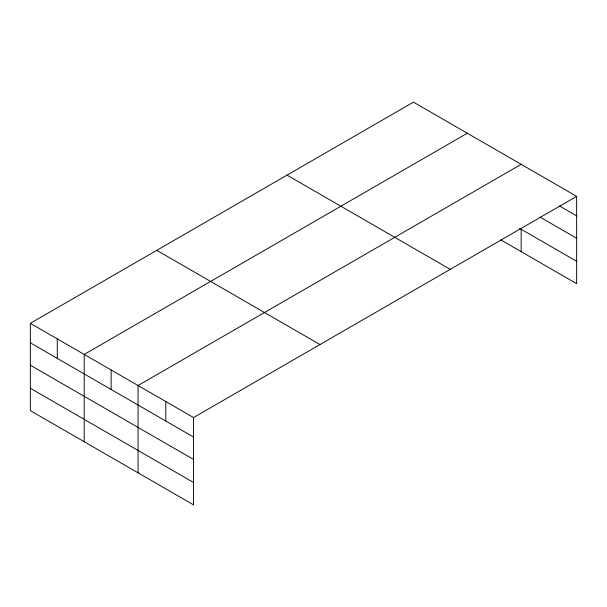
<?xml version="1.0" encoding="UTF-8"?>
<svg xmlns="http://www.w3.org/2000/svg" width="607" height="607" viewBox="0 0 607 607"><rect width="100%" height="100%" fill="white"/><g stroke="black" fill="none" stroke-linecap="round" stroke-linejoin="round"><path stroke-width="0.91" d="M576.65 196.365L413.458 102.143L30.35 323.326L30.35 410.636L193.542 504.857L193.542 417.548L576.65 196.365L576.65 283.674L500.767 239.864M467.307 133.237L84.206 354.42L84.206 441.729M521.163 164.33L138.062 385.513L138.062 472.823M559.517 205.985L576.65 215.88M539.934 217.056L576.65 238.255M519.531 228.323L576.65 261.298M287.028 175.135L450.227 269.356M156.773 250.334L319.972 344.556M30.35 323.326L193.542 417.548M30.35 342.841L193.542 437.063M30.35 365.217L193.542 459.438M30.35 388.268L193.542 482.489M521.163 229.264L521.163 251.639M165.802 401.531L165.802 421.046M111.134 369.967L111.134 389.482M57.278 338.873L57.278 358.388"/></g></svg>
